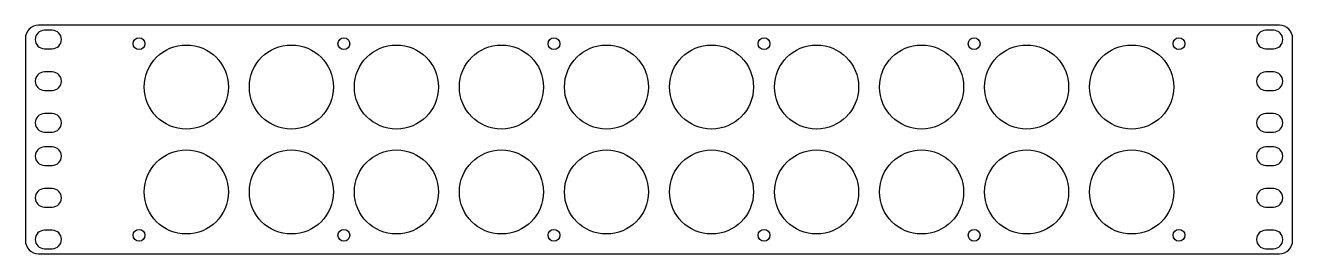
# Model space of a CAD drawing. Header units: millimetres. Extents: x -241 to 241, y 0 to 87.
import ezdxf

# ---------------------------------------------------------------- set-up
doc = ezdxf.new("R2010")
doc.units = ezdxf.units.MM
doc.layers.add('CUT', color=7, linetype='Continuous')

msp = doc.modelspace()

# ---------------------------------------------------------------- linework, layer by layer
at = {"layer": 'CUT'}
for points in [[(-236.3, 0), (236.3, 0, 0.4142136), (241.3, 5), (241.3, 82, 0.4142136), (236.3, 87), (-236.3, 87, 0.4142136), (-241.3, 82), (-241.3, 5, 0.4142136)], [(-234.05, 78.1), (-231.05, 78.1, 1), (-231.05, 85.1), (-234.05, 85.1, 1)], [(231.05, 78.1), (234.05, 78.1, 1), (234.05, 85.1), (231.05, 85.1, 1)], [(-234.05, 62.225), (-231.05, 62.225, 1), (-231.05, 69.225), (-234.05, 69.225, 1)], [(231.05, 62.225), (234.05, 62.225, 1), (234.05, 69.225), (231.05, 69.225, 1)], [(-234.05, 46.35), (-231.05, 46.35, 1), (-231.05, 53.35), (-234.05, 53.35, 1)], [(231.05, 46.35), (234.05, 46.35, 1), (234.05, 53.35), (231.05, 53.35, 1)], [(-234.05, 33.65), (-231.05, 33.65, 1), (-231.05, 40.65), (-234.05, 40.65, 1)], [(231.05, 33.65), (234.05, 33.65, 1), (234.05, 40.65), (231.05, 40.65, 1)], [(-234.05, 17.775), (-231.05, 17.775, 1), (-231.05, 24.775), (-234.05, 24.775, 1)], [(231.05, 17.775), (234.05, 17.775, 1), (234.05, 24.775), (231.05, 24.775, 1)], [(-234.05, 1.9), (-231.05, 1.9, 1), (-231.05, 8.9), (-234.05, 8.9, 1)], [(231.05, 1.9), (234.05, 1.9, 1), (234.05, 8.9), (231.05, 8.9, 1)]]:
    msp.add_lwpolyline(points, format="xyb", close=True, dxfattribs=at)
for centre, radius in [((-198, 80), 2.25), ((-120, 80), 2.25), ((-40, 80), 2.25), ((40, 80), 2.25), ((120, 80), 2.25), ((198, 80), 2.25), ((-180, 63.5), 16), ((-140, 63.5), 16), ((-100, 63.5), 16), ((-60, 63.5), 16), ((-20, 63.5), 16), ((20, 63.5), 16), ((60, 63.5), 16), ((100, 63.5), 16), ((140, 63.5), 16), ((180, 63.5), 16), ((-180, 23.5), 16), ((-140, 23.5), 16), ((-100, 23.5), 16), ((-60, 23.5), 16), ((-20, 23.5), 16), ((20, 23.5), 16), ((60, 23.5), 16), ((100, 23.5), 16), ((140, 23.5), 16), ((180, 23.5), 16), ((-198, 7), 2.25), ((-120, 7), 2.25), ((-40, 7), 2.25), ((40, 7), 2.25), ((120, 7), 2.25), ((198, 7), 2.25)]:
    msp.add_circle(centre, radius, dxfattribs=at)

doc.saveas('drawing.dxf')
